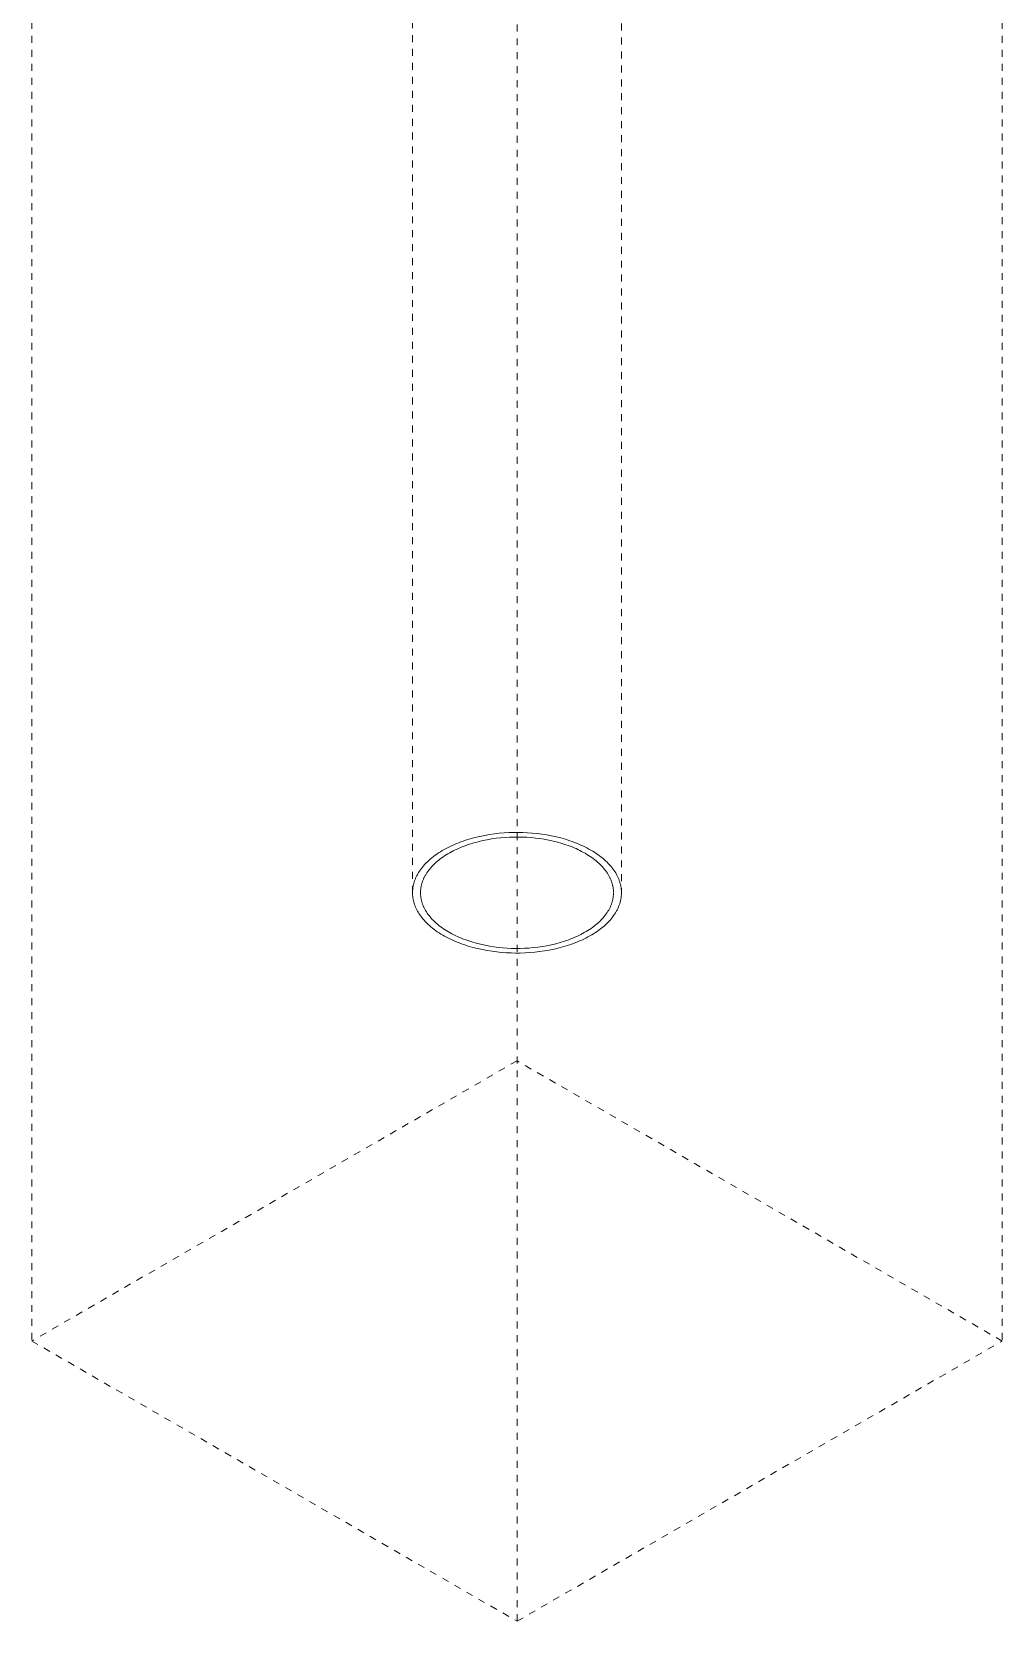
# Model space of a CAD drawing. Header units: inches. Extents: x -13 to 609, y -6 to 131.
# Drawn here: x 595.11 to 609.03, y 34.79 to 57.58 of the extents above; entities that cross this region are included whole.
import ezdxf

# ---------------------------------------------------------------- set-up
doc = ezdxf.new("R2010")
doc.units = ezdxf.units.IN
doc.linetypes.add('HIDDEN', pattern=[1.905, 1.27, -0.635])
doc.layers.add('ZANO_R_przerywana', color=250, linetype='HIDDEN', lineweight=0)

msp = doc.modelspace()

# ---------------------------------------------------------------- linework, layer by layer
at = {"layer": 'ZANO_R_przerywana', "ltscale": 0.05}
for p, q in [((600.57402, 45.2377), (600.57402, 67.30182)), ((603.57008, 67.30182), (603.57008, 45.2377)), ((595.11234, 64.52502), (595.11234, 38.80859)), ((609.03176, 64.52502), (609.03176, 38.80859)), ((602.07205, 34.7904), (602.07205, 60.50682)), ((601.53871, 46.04591), (601.46956, 46.02955)), ((601.60846, 46.06013), (601.53871, 46.04591)), ((601.67853, 46.07221), (601.60846, 46.06013)), ((601.74865, 46.08219), (601.67853, 46.07221)), ((601.81856, 46.09011), (601.74865, 46.08219)), ((601.888, 46.09603), (601.81856, 46.09011)), ((601.95677, 46.10002), (601.888, 46.09603)), ((602.02465, 46.10215), (601.95677, 46.10002)), ((602.09144, 46.10251), (602.02465, 46.10215)), ((602.15715, 46.10119), (602.09144, 46.10251)), ((602.22383, 46.09813), (602.15715, 46.10119)), ((602.29129, 46.09327), (602.22383, 46.09813)), ((602.35935, 46.08653), (602.29129, 46.09327)), ((602.42777, 46.07785), (602.35935, 46.08653)), ((602.49633, 46.06717), (602.42777, 46.07785)), ((602.56477, 46.05446), (602.49633, 46.06717)), ((602.63285, 46.03969), (602.56477, 46.05446)), ((600.97247, 45.82507), (600.94653, 45.80846)), ((600.99916, 45.8413), (600.97247, 45.82507)), ((601.02658, 45.85713), (600.99916, 45.8413)), ((601.0547, 45.87255), (601.02658, 45.85713)), ((601.0835, 45.88753), (601.0547, 45.87255)), ((601.11293, 45.90207), (601.0835, 45.88753)), ((601.13224, 45.82416), (601.10626, 45.80992)), ((601.14298, 45.91616), (601.11293, 45.90207)), ((601.15884, 45.838), (601.13224, 45.82416)), ((601.1736, 45.92977), (601.14298, 45.91616)), ((601.18603, 45.85144), (601.15884, 45.838)), ((601.20477, 45.9429), (601.1736, 45.92977)), ((601.21379, 45.86445), (601.18603, 45.85144)), ((601.23645, 45.95554), (601.20477, 45.9429)), ((601.24208, 45.87702), (601.21379, 45.86445)), ((601.26861, 45.96767), (601.23645, 45.95554)), ((601.27087, 45.88915), (601.24208, 45.87702)), ((601.30121, 45.9793), (601.26861, 45.96767)), ((601.30014, 45.90082), (601.27087, 45.88915)), ((601.32985, 45.91203), (601.30014, 45.90082)), ((601.33422, 45.9904), (601.30121, 45.9793)), ((601.35996, 45.92277), (601.32985, 45.91203)), ((601.4013, 46.01104), (601.33422, 45.9904)), ((601.39045, 45.93303), (601.35996, 45.92277)), ((601.45242, 45.9521), (601.39045, 45.93303)), ((601.46956, 46.02955), (601.4013, 46.01104)), ((601.51548, 45.9692), (601.45242, 45.9521)), ((601.57936, 45.98431), (601.51548, 45.9692)), ((601.64379, 45.99745), (601.57936, 45.98431)), ((601.70853, 46.00861), (601.64379, 45.99745)), ((601.7733, 46.01783), (601.70853, 46.00861)), ((601.83788, 46.02514), (601.7733, 46.01783)), ((601.90203, 46.03061), (601.83788, 46.02514)), ((601.96556, 46.0343), (601.90203, 46.03061)), ((602.02826, 46.03627), (601.96556, 46.0343)), ((602.08996, 46.0366), (602.02826, 46.03627)), ((602.15066, 46.03538), (602.08996, 46.0366)), ((602.21226, 46.03255), (602.15066, 46.03538)), ((602.27458, 46.02806), (602.21226, 46.03255)), ((602.33745, 46.02184), (602.27458, 46.02806)), ((602.40066, 46.01381), (602.33745, 46.02184)), ((602.46399, 46.00395), (602.40066, 46.01381)), ((602.52722, 45.99221), (602.46399, 46.00395)), ((602.59011, 45.97857), (602.52722, 45.99221)), ((602.6524, 45.96301), (602.59011, 45.97857)), ((602.70028, 46.02285), (602.63285, 46.03969)), ((602.71385, 45.94555), (602.6524, 45.96301)), ((602.7668, 46.00395), (602.70028, 46.02285)), ((602.7742, 45.92618), (602.71385, 45.94555)), ((602.83213, 45.98299), (602.7668, 46.00395)), ((602.80387, 45.9158), (602.7742, 45.92618)), ((602.83318, 45.90496), (602.80387, 45.9158)), ((602.86425, 45.97175), (602.83213, 45.98299)), ((602.86209, 45.89367), (602.83318, 45.90496)), ((602.89055, 45.88193), (602.86209, 45.89367)), ((602.89598, 45.96002), (602.86425, 45.97175)), ((602.91856, 45.86975), (602.89055, 45.88193)), ((602.92727, 45.94779), (602.89598, 45.96002)), ((602.94607, 45.85714), (602.91856, 45.86975)), ((602.95808, 45.93508), (602.92727, 45.94779)), ((602.97305, 45.84412), (602.94607, 45.85714)), ((602.9884, 45.9219), (602.95808, 45.93508)), ((602.99949, 45.83069), (602.97305, 45.84412)), ((603.01818, 45.90825), (602.9884, 45.9219)), ((603.02534, 45.81686), (602.99949, 45.83069)), ((603.04739, 45.89415), (603.01818, 45.90825)), ((603.05059, 45.80265), (603.02534, 45.81686)), ((603.076, 45.87961), (603.04739, 45.89415)), ((603.10399, 45.86464), (603.076, 45.87961)), ((603.13132, 45.84926), (603.10399, 45.86464)), ((603.15797, 45.83348), (603.13132, 45.84926)), ((603.1839, 45.81731), (603.15797, 45.83348)), ((603.20911, 45.80078), (603.1839, 45.81731)), ((600.71657, 45.60593), (600.70105, 45.58625)), ((600.73302, 45.62547), (600.71657, 45.60593)), ((600.75039, 45.64485), (600.73302, 45.62547)), ((600.76867, 45.66404), (600.75039, 45.64485)), ((600.78786, 45.68303), (600.76867, 45.66404)), ((600.80795, 45.70179), (600.78786, 45.68303)), ((600.82892, 45.7203), (600.80795, 45.70179)), ((600.83508, 45.59592), (600.81988, 45.57786)), ((600.85076, 45.73855), (600.82892, 45.7203)), ((600.85112, 45.61382), (600.83508, 45.59592)), ((600.87347, 45.75651), (600.85076, 45.73855)), ((600.86801, 45.63155), (600.85112, 45.61382)), ((600.88574, 45.64909), (600.86801, 45.63155)), ((600.89701, 45.77416), (600.87347, 45.75651)), ((600.90429, 45.66642), (600.88574, 45.64909)), ((600.92137, 45.79148), (600.89701, 45.77416)), ((600.92367, 45.68352), (600.90429, 45.66642)), ((600.94653, 45.80846), (600.92137, 45.79148)), ((600.94385, 45.70038), (600.92367, 45.68352)), ((600.96482, 45.71697), (600.94385, 45.70038)), ((600.98656, 45.73327), (600.96482, 45.71697)), ((601.00907, 45.74927), (600.98656, 45.73327)), ((601.03231, 45.76496), (601.00907, 45.74927)), ((601.05627, 45.7803), (601.03231, 45.76496)), ((601.08093, 45.7953), (601.05627, 45.7803)), ((601.10626, 45.80992), (601.08093, 45.7953)), ((603.0752, 45.78807), (603.05059, 45.80265)), ((603.09916, 45.77314), (603.0752, 45.78807)), ((603.12245, 45.75786), (603.09916, 45.77314)), ((603.14503, 45.74227), (603.12245, 45.75786)), ((603.1669, 45.72636), (603.14503, 45.74227)), ((603.18802, 45.71016), (603.1669, 45.72636)), ((603.20839, 45.69369), (603.18802, 45.71016)), ((603.228, 45.67695), (603.20839, 45.69369)), ((603.23356, 45.78389), (603.20911, 45.80078)), ((603.24682, 45.65998), (603.228, 45.67695)), ((603.25722, 45.76667), (603.23356, 45.78389)), ((603.26484, 45.64279), (603.24682, 45.65998)), ((603.28009, 45.74914), (603.25722, 45.76667)), ((603.28206, 45.6254), (603.26484, 45.64279)), ((603.30215, 45.73131), (603.28009, 45.74914)), ((603.29846, 45.60782), (603.28206, 45.6254)), ((603.31405, 45.59007), (603.29846, 45.60782)), ((603.32337, 45.71319), (603.30215, 45.73131)), ((603.3288, 45.57218), (603.31405, 45.59007)), ((603.34374, 45.69482), (603.32337, 45.71319)), ((603.36325, 45.67621), (603.34374, 45.69482)), ((603.38189, 45.65738), (603.36325, 45.67621)), ((603.39965, 45.63835), (603.38189, 45.65738)), ((603.41652, 45.61914), (603.39965, 45.63835)), ((603.43249, 45.59977), (603.41652, 45.61914)), ((603.44756, 45.58027), (603.43249, 45.59977)), ((600.59063, 45.36614), (600.58815, 45.35621)), ((600.59332, 45.3761), (600.59063, 45.36614)), ((600.59623, 45.38607), (600.59332, 45.3761)), ((600.59934, 45.39606), (600.59623, 45.38607)), ((600.60268, 45.40607), (600.59934, 45.39606)), ((600.60623, 45.41609), (600.60268, 45.40607)), ((600.61, 45.42612), (600.60623, 45.41609)), ((600.61399, 45.43616), (600.61, 45.42612)), ((600.6182, 45.44621), (600.61399, 45.43616)), ((600.62264, 45.45626), (600.6182, 45.44621)), ((600.6273, 45.46632), (600.62264, 45.45626)), ((600.63219, 45.47637), (600.6273, 45.46632)), ((600.6373, 45.48642), (600.63219, 45.47637)), ((600.64264, 45.49647), (600.6373, 45.48642)), ((600.64821, 45.50651), (600.64264, 45.49647)), ((600.65401, 45.51654), (600.64821, 45.50651)), ((600.66003, 45.52655), (600.65401, 45.51654)), ((600.67278, 45.54654), (600.66003, 45.52655)), ((600.68645, 45.56644), (600.67278, 45.54654)), ((600.70105, 45.58625), (600.68645, 45.56644)), ((600.70602, 45.36555), (600.70354, 45.35635)), ((600.70871, 45.37476), (600.70602, 45.36555)), ((600.71159, 45.38399), (600.70871, 45.37476)), ((600.71467, 45.39324), (600.71159, 45.38399)), ((600.71795, 45.4025), (600.71467, 45.39324)), ((600.72143, 45.41176), (600.71795, 45.4025)), ((600.72512, 45.42104), (600.72143, 45.41176)), ((600.72901, 45.43032), (600.72512, 45.42104)), ((600.73311, 45.43961), (600.72901, 45.43032)), ((600.73741, 45.44889), (600.73311, 45.43961)), ((600.74193, 45.45818), (600.73741, 45.44889)), ((600.74665, 45.46747), (600.74193, 45.45818)), ((600.75158, 45.47675), (600.74665, 45.46747)), ((600.75673, 45.48602), (600.75158, 45.47675)), ((600.76208, 45.49528), (600.75673, 45.48602)), ((600.76765, 45.50454), (600.76208, 45.49528)), ((600.77943, 45.523), (600.76765, 45.50454)), ((600.79206, 45.54139), (600.77943, 45.523)), ((600.80554, 45.55968), (600.79206, 45.54139)), ((600.81988, 45.57786), (600.80554, 45.55968)), ((603.34272, 45.55416), (603.3288, 45.57218)), ((603.35582, 45.53603), (603.34272, 45.55416)), ((603.36807, 45.5178), (603.35582, 45.53603)), ((603.3795, 45.49951), (603.36807, 45.5178)), ((603.3849, 45.49034), (603.3795, 45.49951)), ((603.39009, 45.48116), (603.3849, 45.49034)), ((603.39508, 45.47197), (603.39009, 45.48116)), ((603.39986, 45.46277), (603.39508, 45.47197)), ((603.40444, 45.45357), (603.39986, 45.46277)), ((603.40881, 45.44436), (603.40444, 45.45357)), ((603.41298, 45.43515), (603.40881, 45.44436)), ((603.41694, 45.42595), (603.41298, 45.43515)), ((603.42071, 45.41675), (603.41694, 45.42595)), ((603.42427, 45.40755), (603.42071, 45.41675)), ((603.42764, 45.39836), (603.42427, 45.40755)), ((603.4308, 45.38918), (603.42764, 45.39836)), ((603.43377, 45.38002), (603.4308, 45.38918)), ((603.43655, 45.37086), (603.43377, 45.38002)), ((603.43913, 45.36172), (603.43655, 45.37086)), ((603.44152, 45.3526), (603.43913, 45.36172)), ((603.46173, 45.56064), (603.44756, 45.58027)), ((603.475, 45.54091), (603.46173, 45.56064)), ((603.48737, 45.52111), (603.475, 45.54091)), ((603.49321, 45.51118), (603.48737, 45.52111)), ((603.49884, 45.50124), (603.49321, 45.51118)), ((603.50424, 45.49129), (603.49884, 45.50124)), ((603.50941, 45.48134), (603.50424, 45.49129)), ((603.51437, 45.47138), (603.50941, 45.48134)), ((603.5191, 45.46141), (603.51437, 45.47138)), ((603.52361, 45.45145), (603.5191, 45.46141)), ((603.5279, 45.44148), (603.52361, 45.45145)), ((603.53198, 45.43152), (603.5279, 45.44148)), ((603.53584, 45.42157), (603.53198, 45.43152)), ((603.53948, 45.41162), (603.53584, 45.42157)), ((603.54291, 45.40168), (603.53948, 45.41162)), ((603.54612, 45.39176), (603.54291, 45.40168)), ((603.54913, 45.38185), (603.54612, 45.39176)), ((603.55192, 45.37196), (603.54913, 45.38185)), ((603.55451, 45.36208), (603.55192, 45.37196)), ((603.55689, 45.35223), (603.55451, 45.36208)), ((600.57414, 45.24889), (600.57402, 45.23932)), ((600.57402, 45.2377), (600.57411, 45.22816)), ((600.57411, 45.22816), (600.57438, 45.21857)), ((600.57445, 45.25847), (600.57414, 45.24889)), ((600.57438, 45.21857), (600.57484, 45.20895)), ((600.57494, 45.26809), (600.57445, 45.25847)), ((600.57484, 45.20895), (600.57549, 45.19929)), ((600.57562, 45.27774), (600.57494, 45.26809)), ((600.57549, 45.19929), (600.57633, 45.1896)), ((600.5765, 45.28744), (600.57562, 45.27774)), ((600.57633, 45.1896), (600.57737, 45.17987)), ((600.57756, 45.29717), (600.5765, 45.28744)), ((600.57737, 45.17987), (600.5786, 45.17011)), ((600.57882, 45.30693), (600.57756, 45.29717)), ((600.5786, 45.17011), (600.58002, 45.16031)), ((600.58028, 45.31673), (600.57882, 45.30693)), ((600.58002, 45.16031), (600.58165, 45.15049)), ((600.58194, 45.32656), (600.58028, 45.31673)), ((600.58165, 45.15049), (600.58348, 45.14063)), ((600.58381, 45.33641), (600.58194, 45.32656)), ((600.58348, 45.14063), (600.58551, 45.13076)), ((600.58587, 45.3463), (600.58381, 45.33641)), ((600.58815, 45.35621), (600.58587, 45.3463)), ((600.68831, 45.24804), (600.68819, 45.23919)), ((600.68819, 45.2377), (600.68827, 45.22888)), ((600.68827, 45.22888), (600.68853, 45.22003)), ((600.68859, 45.25689), (600.68831, 45.24804)), ((600.68853, 45.22003), (600.68895, 45.21114)), ((600.68904, 45.26577), (600.68859, 45.25689)), ((600.68895, 45.21114), (600.68955, 45.20222)), ((600.68967, 45.27469), (600.68904, 45.26577)), ((600.68955, 45.20222), (600.69033, 45.19327)), ((600.69048, 45.28364), (600.68967, 45.27469)), ((600.69033, 45.19327), (600.69129, 45.18428)), ((600.69147, 45.29263), (600.69048, 45.28364)), ((600.69129, 45.18428), (600.69242, 45.17526)), ((600.69263, 45.30165), (600.69147, 45.29263)), ((600.69242, 45.17526), (600.69374, 45.16621)), ((600.69398, 45.3107), (600.69263, 45.30165)), ((600.69374, 45.16621), (600.69524, 45.15713)), ((600.69551, 45.31978), (600.69398, 45.3107)), ((600.69524, 45.15713), (600.69693, 45.14803)), ((600.69723, 45.32889), (600.69551, 45.31978)), ((600.69693, 45.14803), (600.69881, 45.13891)), ((600.69914, 45.33802), (600.69723, 45.32889)), ((600.69881, 45.13891), (600.70088, 45.12976)), ((600.70124, 45.34718), (600.69914, 45.33802)), ((600.70354, 45.35635), (600.70124, 45.34718)), ((603.44372, 45.3435), (603.44152, 45.3526)), ((603.44285, 45.12822), (603.44495, 45.13737)), ((603.44573, 45.33441), (603.44372, 45.3435)), ((603.44495, 45.13737), (603.44686, 45.1465)), ((603.44755, 45.32535), (603.44573, 45.33441)), ((603.44686, 45.1465), (603.44858, 45.15561)), ((603.44919, 45.31632), (603.44755, 45.32535)), ((603.44858, 45.15561), (603.45012, 45.16469)), ((603.45064, 45.30731), (603.44919, 45.31632)), ((603.45012, 45.16469), (603.45147, 45.17374)), ((603.45192, 45.29832), (603.45064, 45.30731)), ((603.45147, 45.17374), (603.45263, 45.18276)), ((603.45301, 45.28937), (603.45192, 45.29832)), ((603.45263, 45.18276), (603.45362, 45.19175)), ((603.45392, 45.28045), (603.45301, 45.28937)), ((603.45362, 45.19175), (603.45442, 45.2007)), ((603.45466, 45.27155), (603.45392, 45.28045)), ((603.45442, 45.2007), (603.45505, 45.20962)), ((603.45523, 45.2627), (603.45466, 45.27155)), ((603.45505, 45.20962), (603.45551, 45.21851)), ((603.45562, 45.25387), (603.45523, 45.2627)), ((603.45551, 45.21851), (603.45579, 45.22735)), ((603.45585, 45.24509), (603.45562, 45.25387)), ((603.45579, 45.22735), (603.45591, 45.2377)), ((603.55906, 45.34239), (603.55689, 45.35223)), ((603.55822, 45.12909), (603.56029, 45.13898)), ((603.56104, 45.33259), (603.55906, 45.34239)), ((603.56029, 45.13898), (603.56215, 45.14884)), ((603.56281, 45.3228), (603.56104, 45.33259)), ((603.56215, 45.14884), (603.56381, 45.15866)), ((603.56438, 45.31305), (603.56281, 45.3228)), ((603.56381, 45.15866), (603.56527, 45.16846)), ((603.56576, 45.30333), (603.56438, 45.31305)), ((603.56527, 45.16846), (603.56653, 45.17823)), ((603.56694, 45.29363), (603.56576, 45.30333)), ((603.56653, 45.17823), (603.5676, 45.18796)), ((603.56793, 45.28397), (603.56694, 45.29363)), ((603.5676, 45.18796), (603.56847, 45.19765)), ((603.56873, 45.27435), (603.56793, 45.28397)), ((603.56847, 45.19765), (603.56915, 45.20731)), ((603.56935, 45.26476), (603.56873, 45.27435)), ((603.56915, 45.20731), (603.56965, 45.21692)), ((603.56977, 45.25521), (603.56935, 45.26476)), ((603.56965, 45.21692), (603.56995, 45.2265)), ((603.57002, 45.2457), (603.56977, 45.25521)), ((603.56995, 45.2265), (603.57008, 45.2377)), ((600.58551, 45.13076), (600.58775, 45.12085)), ((600.58775, 45.12085), (600.59019, 45.11093)), ((600.59019, 45.11093), (600.59285, 45.10098)), ((600.59285, 45.10098), (600.59572, 45.09102)), ((600.59572, 45.09102), (600.59879, 45.08104)), ((600.59879, 45.08104), (600.60209, 45.07105)), ((600.60209, 45.07105), (600.6056, 45.06104)), ((600.6056, 45.06104), (600.60932, 45.05103)), ((600.60932, 45.05103), (600.61327, 45.04101)), ((600.61327, 45.04101), (600.61743, 45.03098)), ((600.61743, 45.03098), (600.62182, 45.02095)), ((600.62182, 45.02095), (600.62643, 45.01092)), ((600.62643, 45.01092), (600.63126, 45.00089)), ((600.63126, 45.00089), (600.63632, 44.99086)), ((600.63632, 44.99086), (600.6416, 44.98084)), ((600.6416, 44.98084), (600.64711, 44.97083)), ((600.64711, 44.97083), (600.65285, 44.96083)), ((600.65285, 44.96083), (600.665, 44.94087)), ((600.665, 44.94087), (600.67807, 44.92099)), ((600.67807, 44.92099), (600.69205, 44.9012)), ((600.70088, 45.12976), (600.70313, 45.12059)), ((600.70313, 45.12059), (600.70559, 45.1114)), ((600.70559, 45.1114), (600.70823, 45.1022)), ((600.70823, 45.1022), (600.71108, 45.09298)), ((600.71108, 45.09298), (600.71412, 45.08375)), ((600.71412, 45.08375), (600.71736, 45.07451)), ((600.71736, 45.07451), (600.7208, 45.06526)), ((600.7208, 45.06526), (600.72445, 45.056)), ((600.72445, 45.056), (600.7283, 45.04673)), ((600.7283, 45.04673), (600.73235, 45.03747)), ((600.73235, 45.03747), (600.73661, 45.0282)), ((600.73661, 45.0282), (600.74107, 45.01894)), ((600.74107, 45.01894), (600.74574, 45.00967)), ((600.74574, 45.00967), (600.75062, 45.00042)), ((600.75062, 45.00042), (600.75571, 44.99117)), ((600.75571, 44.99117), (600.76101, 44.98193)), ((600.76101, 44.98193), (600.77224, 44.96349)), ((600.77224, 44.96349), (600.78431, 44.94513)), ((600.78431, 44.94513), (600.79722, 44.92684)), ((600.79722, 44.92684), (600.81098, 44.90867)), ((600.81098, 44.90867), (600.82558, 44.89062)), ((603.32421, 44.89753), (603.33855, 44.91571)), ((603.33855, 44.91571), (603.35204, 44.93401)), ((603.35204, 44.93401), (603.36467, 44.95239)), ((603.36467, 44.95239), (603.37645, 44.97085)), ((603.37645, 44.97085), (603.38201, 44.98011)), ((603.38201, 44.98011), (603.38737, 44.98937)), ((603.38737, 44.98937), (603.39251, 44.99865)), ((603.39251, 44.99865), (603.39745, 45.00793)), ((603.39745, 45.00793), (603.40217, 45.01721)), ((603.40217, 45.01721), (603.40668, 45.0265)), ((603.40668, 45.0265), (603.41099, 45.03579)), ((603.41099, 45.03579), (603.41509, 45.04507)), ((603.41509, 45.04507), (603.41898, 45.05435)), ((603.41898, 45.05435), (603.42266, 45.06363)), ((603.42266, 45.06363), (603.42615, 45.0729)), ((603.42615, 45.0729), (603.42943, 45.08215)), ((603.42943, 45.08215), (603.43251, 45.0914)), ((603.43251, 45.0914), (603.43539, 45.10063)), ((603.43539, 45.10063), (603.43807, 45.10984)), ((603.43807, 45.10984), (603.44056, 45.11904)), ((603.44056, 45.11904), (603.44285, 45.12822)), ((603.44305, 44.88915), (603.45764, 44.90895)), ((603.45764, 44.90895), (603.47132, 44.92885)), ((603.47132, 44.92885), (603.48406, 44.94884)), ((603.48406, 44.94884), (603.49009, 44.95886)), ((603.49009, 44.95886), (603.49589, 44.96888)), ((603.49589, 44.96888), (603.50146, 44.97892)), ((603.50146, 44.97892), (603.5068, 44.98897)), ((603.5068, 44.98897), (603.51191, 44.99902)), ((603.51191, 44.99902), (603.5168, 45.00907)), ((603.5168, 45.00907), (603.52146, 45.01913)), ((603.52146, 45.01913), (603.52589, 45.02918)), ((603.52589, 45.02918), (603.5301, 45.03923)), ((603.5301, 45.03923), (603.5341, 45.04927)), ((603.5341, 45.04927), (603.53787, 45.0593)), ((603.53787, 45.0593), (603.54142, 45.06932)), ((603.54142, 45.06932), (603.54475, 45.07933)), ((603.54475, 45.07933), (603.54787, 45.08932)), ((603.54787, 45.08932), (603.55078, 45.09929)), ((603.55078, 45.09929), (603.55347, 45.10925)), ((603.55347, 45.10925), (603.55595, 45.11918)), ((603.55595, 45.11918), (603.55822, 45.12909)), ((600.69205, 44.9012), (600.70694, 44.88152)), ((600.70694, 44.88152), (600.72275, 44.86198)), ((600.72275, 44.86198), (600.73946, 44.8426)), ((600.73946, 44.8426), (600.75708, 44.82339)), ((600.75708, 44.82339), (600.77559, 44.80437)), ((600.77559, 44.80437), (600.79499, 44.78558)), ((600.79499, 44.78558), (600.81527, 44.76702)), ((600.81527, 44.76702), (600.83641, 44.74872)), ((600.82558, 44.89062), (600.84102, 44.87271)), ((600.83641, 44.74872), (600.8584, 44.7307)), ((600.84102, 44.87271), (600.8573, 44.85496)), ((600.8573, 44.85496), (600.8744, 44.8374)), ((600.8584, 44.7307), (600.88122, 44.71297)), ((600.8744, 44.8374), (600.89232, 44.82004)), ((600.88122, 44.71297), (600.90485, 44.69556)), ((600.89232, 44.82004), (600.91106, 44.80289)), ((600.90485, 44.69556), (600.92927, 44.67848)), ((600.91106, 44.80289), (600.93058, 44.78599)), ((600.92927, 44.67848), (600.95447, 44.66175)), ((600.93058, 44.78599), (600.9509, 44.76934)), ((600.9509, 44.76934), (600.97198, 44.75296)), ((600.97198, 44.75296), (600.99381, 44.73688)), ((600.99381, 44.73688), (601.01637, 44.7211)), ((601.01637, 44.7211), (601.03965, 44.70565)), ((601.03965, 44.70565), (601.06362, 44.69054)), ((601.06362, 44.69054), (601.08826, 44.67579)), ((603.03783, 44.66547), (603.06316, 44.6801)), ((603.06316, 44.6801), (603.08782, 44.69509)), ((603.08782, 44.69509), (603.11178, 44.71043)), ((603.11178, 44.71043), (603.13503, 44.72612)), ((603.13503, 44.72612), (603.15753, 44.74212)), ((603.15753, 44.74212), (603.17928, 44.75842)), ((603.17928, 44.75842), (603.20025, 44.77501)), ((603.19757, 44.66693), (603.22273, 44.68391)), ((603.20025, 44.77501), (603.22043, 44.79187)), ((603.22043, 44.79187), (603.2398, 44.80897)), ((603.22273, 44.68391), (603.24709, 44.70123)), ((603.2398, 44.80897), (603.25836, 44.8263)), ((603.24709, 44.70123), (603.27063, 44.71888)), ((603.25836, 44.8263), (603.27609, 44.84384)), ((603.27063, 44.71888), (603.29333, 44.73684)), ((603.27609, 44.84384), (603.29298, 44.86157)), ((603.29298, 44.86157), (603.30902, 44.87948)), ((603.29333, 44.73684), (603.31518, 44.75509)), ((603.30902, 44.87948), (603.32421, 44.89753)), ((603.31518, 44.75509), (603.33615, 44.7736)), ((603.33615, 44.7736), (603.35623, 44.79236)), ((603.35623, 44.79236), (603.37542, 44.81135)), ((603.37542, 44.81135), (603.39371, 44.83054)), ((603.39371, 44.83054), (603.41107, 44.84992)), ((603.41107, 44.84992), (603.42752, 44.86946)), ((603.42752, 44.86946), (603.44305, 44.88915)), ((600.95447, 44.66175), (600.98042, 44.6454)), ((600.98042, 44.6454), (601.00709, 44.62943)), ((601.00709, 44.62943), (601.03446, 44.61386)), ((601.03446, 44.61386), (601.0625, 44.59871)), ((601.0625, 44.59871), (601.09118, 44.58399)), ((601.08826, 44.67579), (601.11354, 44.66141)), ((601.09118, 44.58399), (601.12048, 44.56971)), ((601.11354, 44.66141), (601.13945, 44.64741)), ((601.12048, 44.56971), (601.15035, 44.55589)), ((601.13945, 44.64741), (601.16594, 44.63381)), ((601.15035, 44.55589), (601.18078, 44.54254)), ((601.16594, 44.63381), (601.193, 44.62062)), ((601.18078, 44.54254), (601.21171, 44.52966)), ((601.193, 44.62062), (601.2206, 44.60785)), ((601.21171, 44.52966), (601.24313, 44.51728)), ((601.2206, 44.60785), (601.2487, 44.59552)), ((601.24313, 44.51728), (601.275, 44.50539)), ((601.2487, 44.59552), (601.27728, 44.58363)), ((601.275, 44.50539), (601.30728, 44.494)), ((601.27728, 44.58363), (601.30631, 44.57219)), ((601.30631, 44.57219), (601.33575, 44.5612)), ((601.30728, 44.494), (601.37295, 44.47277)), ((601.33575, 44.5612), (601.36557, 44.55068)), ((601.36557, 44.55068), (601.42623, 44.53106)), ((601.37295, 44.47277), (601.43984, 44.4536)), ((601.42623, 44.53106), (601.48802, 44.51336)), ((601.43984, 44.4536), (601.50767, 44.43653)), ((601.48802, 44.51336), (601.55068, 44.4976)), ((601.55068, 44.4976), (601.61396, 44.48377)), ((601.61396, 44.48377), (601.6776, 44.47187)), ((601.6776, 44.47187), (601.74135, 44.46187)), ((601.74135, 44.46187), (601.80498, 44.45374)), ((601.80498, 44.45374), (601.86827, 44.44743)), ((602.24206, 44.44478), (602.30622, 44.45025)), ((602.30622, 44.45025), (602.3708, 44.45756)), ((602.3708, 44.45756), (602.43557, 44.46678)), ((602.43557, 44.46678), (602.5003, 44.47794)), ((602.5003, 44.47794), (602.56474, 44.49108)), ((602.56474, 44.49108), (602.62862, 44.50619)), ((602.62862, 44.50619), (602.69168, 44.52329)), ((602.67454, 44.44584), (602.7428, 44.46435)), ((602.69168, 44.52329), (602.75365, 44.54236)), ((602.7428, 44.46435), (602.80988, 44.48499)), ((602.75365, 44.54236), (602.78413, 44.55262)), ((602.78413, 44.55262), (602.81425, 44.56336)), ((602.80988, 44.48499), (602.84288, 44.4961)), ((602.81425, 44.56336), (602.84396, 44.57457)), ((602.84288, 44.4961), (602.87548, 44.50772)), ((602.84396, 44.57457), (602.87322, 44.58624)), ((602.87322, 44.58624), (602.90202, 44.59837)), ((602.87548, 44.50772), (602.90764, 44.51986)), ((602.90202, 44.59837), (602.93031, 44.61094)), ((602.90764, 44.51986), (602.93932, 44.53249)), ((602.93031, 44.61094), (602.95806, 44.62395)), ((602.93932, 44.53249), (602.97049, 44.54562)), ((602.95806, 44.62395), (602.98526, 44.63739)), ((602.97049, 44.54562), (603.00112, 44.55923)), ((602.98526, 44.63739), (603.01185, 44.65123)), ((603.00112, 44.55923), (603.03116, 44.57332)), ((603.01185, 44.65123), (603.03783, 44.66547)), ((603.03116, 44.57332), (603.0606, 44.58786)), ((603.0606, 44.58786), (603.08939, 44.60284)), ((603.08939, 44.60284), (603.11751, 44.61826)), ((603.11751, 44.61826), (603.14493, 44.63409)), ((603.14493, 44.63409), (603.17163, 44.65032)), ((603.17163, 44.65032), (603.19757, 44.66693)), ((601.50767, 44.43653), (601.57617, 44.42157)), ((601.57617, 44.42157), (601.64505, 44.40868)), ((601.64505, 44.40868), (601.71407, 44.39786)), ((601.71407, 44.39786), (601.78295, 44.38907)), ((601.78295, 44.38907), (601.85146, 44.38223)), ((601.85146, 44.38223), (601.91938, 44.37731)), ((601.86827, 44.44743), (601.93102, 44.44288)), ((601.91938, 44.37731), (601.98651, 44.37422)), ((601.93102, 44.44288), (601.99303, 44.44003)), ((601.98651, 44.37422), (602.05265, 44.37288)), ((601.99303, 44.44003), (602.05413, 44.43879)), ((602.05265, 44.37288), (602.11945, 44.37324)), ((602.05413, 44.43879), (602.11584, 44.43912)), ((602.11584, 44.43912), (602.17854, 44.44109)), ((602.11945, 44.37324), (602.18732, 44.37537)), ((602.17854, 44.44109), (602.24206, 44.44478)), ((602.18732, 44.37537), (602.25609, 44.37936)), ((602.25609, 44.37936), (602.32554, 44.38528)), ((602.32554, 44.38528), (602.39545, 44.3932)), ((602.39545, 44.3932), (602.46556, 44.40318)), ((602.46556, 44.40318), (602.53563, 44.41526)), ((602.53563, 44.41526), (602.60539, 44.42948)), ((602.60539, 44.42948), (602.67454, 44.44584)), ((602.07205, 42.82678), (595.11234, 38.80859)), ((609.03176, 38.80859), (602.07205, 42.82678)), ((595.11234, 38.80859), (602.07205, 34.7904)), ((602.07205, 34.7904), (609.03176, 38.80859))]:
    msp.add_line(p, q, dxfattribs=at)

doc.saveas('drawing.dxf')
